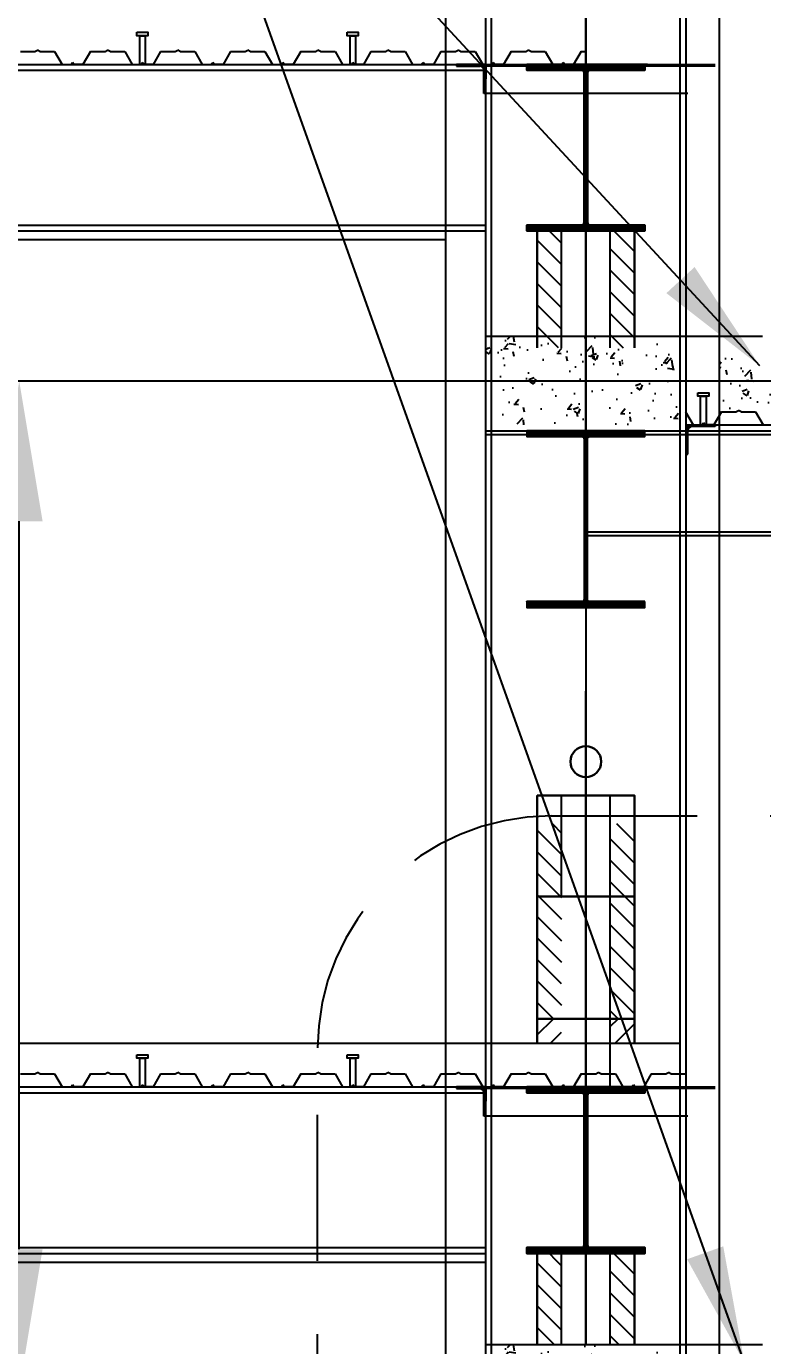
# Model space of a CAD drawing. Header units: millimetres. Extents: x 2148 to 2681, y 758 to 986.
# Drawn here: x 2233.098 to 2234.358, y 787.884 to 790.142 of the extents above; entities that cross this region are included whole.
import ezdxf

# ---------------------------------------------------------------- set-up
doc = ezdxf.new("R2010")
doc.units = ezdxf.units.MM
for name, pattern in [('$0$HIDDEN', [0.375, 0.25, -0.125]), ('CENTER2', [28.575, 19.05, -3.175, 3.175, -3.175]), ('PHANTOMX2', [5, 2.5, -0.5, 0.5, -0.5, 0.5, -0.5])]:
    doc.linetypes.add(name, pattern=pattern)
for name, color, linetype in [('0.2', 10, 'Continuous'), ('contrucion line05', 86, 'Continuous'), ('D', 1, 'Continuous'), ('grid', 241, 'PHANTOMX2'), ('HATCH', 8, 'Continuous'), ('Layer1', 5, 'Continuous'), ('S_GRID LINES', 252, 'Continuous')]:
    doc.layers.add(name, color=color, linetype=linetype)
doc.layers.add('0.3', color=160, linetype='Continuous', lineweight=30)
doc.styles.add('ARIALNW', font='ARIALN.TTF')
doc.dimstyles.new('DIM 200', dxfattribs={"dimtxt": 0.36, "dimasz": 0.35, "dimexe": 0.1, "dimexo": 0, "dimgap": 0.08, "dimtad": 1, "dimlfac": 2, "dimrnd": 0.005, "dimzin": 1, "dimdsep": 46, "dimtxsty": 'ARIALNW', "dimcen": 0.09, "dimclrd": 6, "dimclre": 6, "dimclrt": 13, "dimadec": 0, "dimazin": 0, "dimtfac": 1, "dimtofl": 0, "dimtmove": 2, "dimatfit": 3, "dimfxl": 1, "dimtolj": 1, "dimtzin": 0, "dimarcsym": 0})
pattern_1 = [(50, (202.00182, -747.14405), (0.0910923345, -0.0079695428), [0.009525, -0.104775]), (355, (202.00182, -747.14405), (-0.017621413, 0.0955283214), [0.00762, -0.08382]), (100.451, (202.00941, -747.144715), (0.0734712508, 0.087558344), [0.008095, -0.089045]), (46.1842, (202.00182, -747.11865), (0.1355395204, -0.021021164), [0.0142875, -0.1571625]), (96.6356, (202.01311, -747.1204), (0.118702117, 0.123712778), [0.0121425, -0.1335675]), (351.184, (202.00182, -747.11865), (0.118702303, 0.123712559), [0.01143, -0.12573]), (21, (202.01452, -747.125), (0.07580744, -0.0511327593), [0.009525, -0.104775]), (326, (202.01452, -747.125), (0.0309010142, 0.092093983), [0.00762, -0.08382]), (71.4514, (202.02084, -747.12926), (0.1067082454, 0.040961429), [0.008095, -0.089045]), (37.5, (202.00182, -747.14405), (0.00154430163, 0.04227751944), [0, -0.082804, 0, -0.08509, 0, -0.0841375]), (7.5, (202.00182, -747.14405), (0.03340983126, 0.0500902874), [0, -0.048514, 0, -0.080899, 0, -0.0320675]), (327.5, (201.973498, -747.14405), (0.0677952976, -0.002864372), [0, -0.03175, 0, -0.09906, 0, -0.131445]), (317.5, (201.9608, -747.14405), (0.0740645907, 0.0127132455), [0, -0.041275, 0, -0.065786, 0, -0.093345])]

# ---------------------------------------------------------------- blocks, each defined once
blk = doc.blocks.new('*D2244')
at = {"layer": 'D', "color": 6, "lineweight": -2, "transparency": 16777216}
for p, q in [((2235.1103, 789.5351), (2232.9857, 789.5351)), ((2233.0857, 788.0492), (2233.0857, 789.2951)), ((2235.1103, 787.8092), (2232.9857, 787.8092))]:
    blk.add_line(p, q, dxfattribs=at)
at = {"layer": 'D', "color": 6, "transparency": 16777216}
for points in [[(2233.0457, 789.2951), (2233.1257, 789.2951), (2233.0857, 789.5351)], [(2233.0457, 788.0492), (2233.1257, 788.0492), (2233.0857, 787.8092)]]:
    blk.add_solid(points, dxfattribs=at)
at = {"layer": 'Defpoints', "color": 0, "transparency": 16777216}
for p in [(2233.0857, 789.5351), (2235.1103, 789.5351, 0), (2235.1103, 787.8092, 0)]:
    blk.add_point(p, dxfattribs=at)
at = {"layer": 'D', "color": 13, "transparency": 16777216, "insert": (2232.8218, 788.8099), "char_height": 0.28, "attachment_point": 5, "rotation": 90, "style": 'ARIALNW'}
blk.add_mtext('\\A1;3.45', dxfattribs=at)

msp = doc.modelspace()

# ---------------------------------------------------------------- hatches: boundary and pattern name
at = {"layer": 'contrucion line05', "ltscale": 0.5}
h = msp.add_hatch(dxfattribs=at)
h.set_pattern_fill('ANSI31', color=256, scale=0.208333, style=0)
h.set_pattern_definition([(315, (2195.799888, 787.842262), (-0.018414239, -0.018414239), [])])
h.paths.add_polyline_path([(2234.097402, 789.5920774), (2234.1390687, 789.5920774), (2234.1390687, 789.8021405), (2234.097402, 789.8021405)])
h.paths.add_polyline_path([(2233.972402, 789.5920774), (2234.0140687, 789.5920774), (2234.0140687, 789.8021405), (2233.972402, 789.8021405)])
h = msp.add_hatch(dxfattribs=at)
h.set_pattern_fill('ANSI31', color=256, scale=0.208333, style=0)
h.set_pattern_definition([(315, (2195.799888, 786.758929), (-0.018414239, -0.018414239), [])])
h.paths.add_polyline_path([(2234.0140687, 788.4438071), (2233.972402, 788.4438071), (2233.972402, 788.7771405), (2234.0140687, 788.7771405)])
h.paths.add_polyline_path([(2234.1390687, 788.4438071), (2234.097402, 788.4438071), (2234.097402, 788.7771405), (2234.1390687, 788.7771405)])
h = msp.add_hatch(dxfattribs=at)
h.set_pattern_fill('ANSI31', color=256, scale=0.208333, style=0)
h.set_pattern_definition([(45, (2195.799888, 790.128686), (-0.018414239, 0.018414239), [])])
h.paths.add_polyline_path([(2234.097402, 788.4021405), (2234.1390687, 788.4021405), (2234.1390687, 788.4438071), (2234.097402, 788.4438071)])
h.paths.add_polyline_path([(2233.972402, 788.4021405), (2234.0140687, 788.4021405), (2234.0140687, 788.4438071), (2233.972402, 788.4438071)])
h = msp.add_hatch(dxfattribs=at)
h.set_pattern_fill('ANSI31', color=256, scale=0.208333, style=0)
h.set_pattern_definition([(315, (2195.799888, 786.092262), (-0.018414239, -0.018414239), [])])
h.paths.add_polyline_path([(2234.097402, 787.8858163), (2234.1390687, 787.8858163), (2234.1390687, 788.0521405), (2234.097402, 788.0521405)])
h.paths.add_polyline_path([(2233.972402, 787.8858163), (2234.0140687, 787.8858163), (2234.0140687, 788.0521405), (2233.972402, 788.0521405)])
at = {"layer": 'D'}
h = msp.add_hatch(dxfattribs=at)
h.set_pattern_fill('AR-CONC', color=256, scale=0.0005, style=0)
h.set_pattern_definition(pattern_1)
h.paths.add_polyline_path([(2234.2172252, 789.4600742), (2234.2172252, 789.6116564), (2233.8942455, 789.6116564), (2233.8942455, 789.4600742)])
h.paths.add_polyline_path([(2233.8842455, 789.4500742), (2233.8942455, 789.4500742), (2233.8942455, 789.4600742), (2233.8942455, 789.6116564), (2233.8842455, 789.6116564)])
h = msp.add_hatch(dxfattribs=at)
h.set_pattern_fill('AR-CONC', color=256, scale=0.0005, style=0)
h.set_pattern_definition(pattern_1)
h.paths.add_polyline_path([(2235.447265, 789.5150489), (2235.4662718, 789.5150489), (2235.4662718, 789.5089958), (2235.4616749, 789.5089958), (2235.4616749, 789.4600742), (2235.4749042, 789.4600742), (2235.4877647, 789.4822456), (2235.5127647, 789.4822456), (2235.5170781, 789.4845942), (2235.5213914, 789.4822456), (2235.5463914, 789.4822456), (2235.5592519, 789.4600742), (2235.5741099, 789.4600742), (2235.5770815, 789.4633522), (2235.5800531, 789.4600742), (2235.5949111, 789.4600742), (2235.6077716, 789.4822456), (2235.6327716, 789.4822456), (2235.637085, 789.4845942), (2235.6413983, 789.4822456), (2235.6663983, 789.4822456), (2235.6792588, 789.4600742), (2235.6941168, 789.4600742), (2235.6970884, 789.4633522), (2235.70006, 789.4600742), (2235.714918, 789.4600742), (2235.7277785, 789.4822456), (2235.7293163, 789.4822456), (2235.7293163, 789.5350742), (2234.345298, 789.5350742, 0.209109325), (2234.2843997, 789.6087074), (2234.2843997, 789.4765636), (2234.2876955, 789.4822456), (2234.3126955, 789.4822456), (2234.3170089, 789.4845942), (2234.3213222, 789.4822456), (2234.3463222, 789.4822456), (2234.3591827, 789.4600742), (2234.3740407, 789.4600742), (2234.3770123, 789.4633522), (2234.3799839, 789.4600742), (2234.3948419, 789.4600742), (2234.4077024, 789.4822456), (2234.4327024, 789.4822456), (2234.4370158, 789.4845942), (2234.4413292, 789.4822456), (2234.4663292, 789.4822456), (2234.4791897, 789.4600742), (2234.4940477, 789.4600742), (2234.4970193, 789.4633522), (2234.4999909, 789.4600742), (2234.5148489, 789.4600742), (2234.5277094, 789.4822456), (2234.5527094, 789.4822456), (2234.5570227, 789.4845942), (2234.5613361, 789.4822456), (2234.5863361, 789.4822456), (2234.5991966, 789.4600742), (2234.6121883, 789.4600742), (2234.6121883, 789.5089958), (2234.6072165, 789.5089958), (2234.6072165, 789.5150489), (2234.6262234, 789.5150489), (2234.6262234, 789.5089958), (2234.6216264, 789.5089958), (2234.6216264, 789.4600742), (2234.6348558, 789.4600742), (2234.6477163, 789.4822456), (2234.6727163, 789.4822456), (2234.6770296, 789.4845942), (2234.681343, 789.4822456), (2234.706343, 789.4822456), (2234.7192035, 789.4600742), (2234.7340615, 789.4600742), (2234.7370331, 789.4633522), (2234.7400047, 789.4600742), (2234.7548627, 789.4600742), (2234.7677232, 789.4822456), (2234.7927232, 789.4822456), (2234.7970366, 789.4845942), (2234.8013499, 789.4822456), (2234.8263499, 789.4822456), (2234.8392104, 789.4600742), (2234.8540684, 789.4600742), (2234.85704, 789.4633522), (2234.8600116, 789.4600742), (2234.8748696, 789.4600742), (2234.8877301, 789.4822456), (2234.9127301, 789.4822456), (2234.9170435, 789.4845942), (2234.9213568, 789.4822456), (2234.9463568, 789.4822456), (2234.9592173, 789.4600742), (2234.972209, 789.4600742), (2234.972209, 789.5089958), (2234.9672373, 789.5089958), (2234.9672373, 789.5150489), (2234.9862441, 789.5150489), (2234.9862441, 789.5089958), (2234.9816472, 789.5089958), (2234.9816472, 789.4600742), (2234.9948765, 789.4600742), (2235.007737, 789.4822456), (2235.032737, 789.4822456), (2235.0370504, 789.4845942), (2235.0413637, 789.4822456), (2235.0663637, 789.4822456), (2235.0792242, 789.4600742), (2235.0940822, 789.4600742), (2235.0970538, 789.4633522), (2235.1000254, 789.4600742), (2235.1148834, 789.4600742), (2235.1277439, 789.4822456), (2235.1527439, 789.4822456), (2235.1570573, 789.4845942), (2235.1613707, 789.4822456), (2235.1863707, 789.4822456), (2235.1992312, 789.4600742), (2235.2140892, 789.4600742), (2235.2170608, 789.4633522), (2235.2200324, 789.4600742), (2235.2348904, 789.4600742), (2235.2477509, 789.4822456), (2235.2727509, 789.4822456), (2235.2770642, 789.4845942), (2235.2813776, 789.4822456), (2235.3063776, 789.4822456), (2235.3192381, 789.4600742), (2235.3340961, 789.4600742), (2235.3370677, 789.4633522), (2235.3400393, 789.4600742), (2235.3548973, 789.4600742), (2235.3677578, 789.4822456), (2235.3927578, 789.4822456), (2235.3970711, 789.4845942), (2235.4013845, 789.4822456), (2235.4263845, 789.4822456), (2235.439245, 789.4600742), (2235.4522367, 789.4600742), (2235.4522367, 789.5089958), (2235.447265, 789.5089958)])
h = msp.add_hatch(dxfattribs=at)
h.set_pattern_fill('AR-CONC', color=256, scale=0.0005, style=0)
h.set_pattern_definition([(50, (202.00182, -748.86989), (0.0910923345, -0.0079695428), [0.009525, -0.104775]), (355, (202.00182, -748.86989), (-0.017621413, 0.0955283214), [0.00762, -0.08382]), (100.451, (202.00941, -748.870555), (0.0734712508, 0.087558344), [0.008095, -0.089045]), (46.1842, (202.00182, -748.84449), (0.1355395204, -0.021021164), [0.0142875, -0.1571625]), (96.6356, (202.01311, -748.84624), (0.118702117, 0.123712778), [0.0121425, -0.1335675]), (351.184, (202.00182, -748.84449), (0.118702303, 0.123712559), [0.01143, -0.12573]), (21, (202.01452, -748.85084), (0.07580744, -0.0511327593), [0.009525, -0.104775]), (326, (202.01452, -748.85084), (0.0309010142, 0.092093983), [0.00762, -0.08382]), (71.4514, (202.02084, -748.8551), (0.1067082454, 0.040961429), [0.008095, -0.089045]), (37.5, (202.00182, -748.86989), (0.00154430163, 0.04227751944), [0, -0.082804, 0, -0.08509, 0, -0.0841375]), (7.5, (202.00182, -748.86989), (0.03340983126, 0.0500902874), [0, -0.048514, 0, -0.080899, 0, -0.0320675]), (327.5, (201.973498, -748.86989), (0.0677952976, -0.002864372), [0, -0.03175, 0, -0.09906, 0, -0.131445]), (317.5, (201.9608, -748.86989), (0.0740645907, 0.0127132455), [0, -0.041275, 0, -0.065786, 0, -0.093345])])
h.paths.add_polyline_path([(2234.2172252, 787.7342341), (2234.2172252, 787.8858163), (2233.8942455, 787.8858163), (2233.8942455, 787.7342341)])
h.paths.add_polyline_path([(2233.8842455, 787.7242341), (2233.8942455, 787.7242341), (2233.8942455, 787.7342341), (2233.8942455, 787.8858163), (2233.8842455, 787.8858163)])
at = {"layer": 'HATCH', "ltscale": 0.5}
h = msp.add_hatch(dxfattribs=at)
h.set_pattern_fill('ANSI31', color=256, scale=0.01, style=0)
h.set_pattern_definition([(45, (81985.3230328, 3538.630747), (-0.000883883476483, 0.000883883476483), [])])
h.paths.add_polyline_path([(2233.8811009, 790.0677272, 0.318843234), (2233.8748069, 790.0741405), (2233.8842368, 790.0741405), (2233.8841009, 790.0271407), (2233.8811009, 790.0271407)])
h.paths.add_polyline_path([(2233.8342333, 790.0771405), (2233.8342333, 790.0741405), (2233.8842368, 790.0741405), (2233.8842455, 790.0771405)])
h = msp.add_hatch(dxfattribs=at)
h.set_pattern_fill('ANSI31', color=256, scale=0.01, style=0)
h.set_pattern_definition([(45, (81976.3227214, 3538.630747), (-0.000883883476483, 0.000883883476483), [])])
edge = h.paths.add_edge_path()
edge.add_line((2234.1569192, 789.8021405), (2234.0626117, 789.8021405))
edge.add_arc((2234.0626117, 789.8060402), 0.0038997, 174.0972671, 270, ccw=False)
edge.add_line((2234.0587327, 789.8064413), (2234.0587327, 790.0628398))
edge.add_arc((2234.0626117, 790.0632408), 0.0038997, 89.6345547, 185.9027329, ccw=False)
edge.add_line((2234.0626366, 790.0671405), (2234.1569192, 790.0671405))
edge.add_line((2234.1569192, 790.0671405), (2234.1569192, 790.0771405))
edge.add_line((2234.1569192, 790.0771405), (2233.9548161, 790.0771405))
edge.add_line((2233.9548161, 790.0771405), (2233.9548161, 790.0671405))
edge.add_line((2233.9548161, 790.0671405), (2234.0488244, 790.0671405))
edge.add_arc((2234.0488492, 790.0632408), 0.0038997, -4.2920933, 90.3654453, ccw=False)
edge.add_line((2234.052738, 790.062949), (2234.052738, 789.8063321))
edge.add_arc((2234.0488492, 789.8060402), 0.0038997, -90, 4.2920933, ccw=False)
edge.add_line((2234.0488492, 789.8021405), (2233.9548161, 789.8021405))
edge.add_line((2233.9548161, 789.8021405), (2233.9548161, 789.7921405))
edge.add_line((2233.9548161, 789.7921405), (2234.1569192, 789.7921405))
edge.add_line((2234.1569192, 789.7921405), (2234.1569192, 789.8021405))
h = msp.add_hatch(dxfattribs=at)
h.set_pattern_fill('ANSI31', color=256, scale=0.01, style=0)
h.set_pattern_definition([(135, (-77517.211562, 3538.0136807), (0.000883883476483, 0.000883883476483), [])])
h.paths.add_polyline_path([(2234.2303698, 789.4506609, -0.318843234), (2234.2366638, 789.4570742), (2234.2272339, 789.4570742), (2234.2273698, 789.4100744), (2234.2303698, 789.4100744)])
h.paths.add_polyline_path([(2234.2772374, 789.4600742), (2234.2772374, 789.4570742), (2234.2272339, 789.4570742), (2234.2272252, 789.4600742)])
h = msp.add_hatch(dxfattribs=at)
h.set_pattern_fill('ANSI31', color=256, scale=0.01, style=0)
h.set_pattern_definition([(45, (81976.3225891, 3538.0036807), (-0.000883883476483, 0.000883883476483), [])])
edge = h.paths.add_edge_path()
edge.add_line((2234.1567869, 789.1576341), (2234.0624794, 789.1576341))
edge.add_arc((2234.0624794, 789.1615338), 0.0038997, 174.0972671, 270, ccw=False)
edge.add_line((2234.0586004, 789.1619349), (2234.0586004, 789.4357735))
edge.add_arc((2234.0624794, 789.4361746), 0.0038997, 89.6345547, 185.9027329, ccw=False)
edge.add_line((2234.0625043, 789.4400742), (2234.1567869, 789.4400742))
edge.add_line((2234.1567869, 789.4400742), (2234.1567869, 789.4500742))
edge.add_line((2234.1567869, 789.4500742), (2233.9546838, 789.4500742))
edge.add_line((2233.9546838, 789.4500742), (2233.9546838, 789.4400742))
edge.add_line((2233.9546838, 789.4400742), (2234.0486921, 789.4400742))
edge.add_arc((2234.048717, 789.4361746), 0.0038997, -4.2920933, 90.3654453, ccw=False)
edge.add_line((2234.0526058, 789.4358827), (2234.0526058, 789.1618257))
edge.add_arc((2234.048717, 789.1615338), 0.0038997, -90, 4.2920933, ccw=False)
edge.add_line((2234.048717, 789.1576341), (2233.9546838, 789.1576341))
edge.add_line((2233.9546838, 789.1576341), (2233.9546838, 789.1476341))
edge.add_line((2233.9546838, 789.1476341), (2234.1567869, 789.1476341))
edge.add_line((2234.1567869, 789.1476341), (2234.1567869, 789.1576341))
h = msp.add_hatch(dxfattribs=at)
h.set_pattern_fill('ANSI31', color=256, scale=0.01, style=0)
h.set_pattern_definition([(45, (81985.3230328, 3536.880747), (-0.000883883476483, 0.000883883476483), [])])
h.paths.add_polyline_path([(2233.8811009, 788.3177272, 0.318843234), (2233.8748069, 788.3241405), (2233.8842368, 788.3241405), (2233.8841009, 788.2771407), (2233.8811009, 788.2771407)])
h.paths.add_polyline_path([(2233.8342333, 788.3271405), (2233.8342333, 788.3241405), (2233.8842368, 788.3241405), (2233.8842455, 788.3271405)])
h = msp.add_hatch(dxfattribs=at)
h.set_pattern_fill('ANSI31', color=256, scale=0.01, style=0)
h.set_pattern_definition([(45, (81976.3227214, 3536.880747), (-0.000883883476483, 0.000883883476483), [])])
edge = h.paths.add_edge_path()
edge.add_line((2234.1569192, 788.0521405), (2234.0626117, 788.0521405))
edge.add_arc((2234.0626117, 788.0560402), 0.0038997, 174.0972671, 270, ccw=False)
edge.add_line((2234.0587327, 788.0564413), (2234.0587327, 788.3128398))
edge.add_arc((2234.0626117, 788.3132408), 0.0038997, 89.6345547, 185.9027329, ccw=False)
edge.add_line((2234.0626366, 788.3171405), (2234.1569192, 788.3171405))
edge.add_line((2234.1569192, 788.3171405), (2234.1569192, 788.3271405))
edge.add_line((2234.1569192, 788.3271405), (2233.9548161, 788.3271405))
edge.add_line((2233.9548161, 788.3271405), (2233.9548161, 788.3171405))
edge.add_line((2233.9548161, 788.3171405), (2234.0488244, 788.3171405))
edge.add_arc((2234.0488492, 788.3132408), 0.0038997, -4.2920933, 90.3654453, ccw=False)
edge.add_line((2234.052738, 788.312949), (2234.052738, 788.0563321))
edge.add_arc((2234.0488492, 788.0560402), 0.0038997, -90, 4.2920933, ccw=False)
edge.add_line((2234.0488492, 788.0521405), (2233.9548161, 788.0521405))
edge.add_line((2233.9548161, 788.0521405), (2233.9548161, 788.0421405))
edge.add_line((2233.9548161, 788.0421405), (2234.1569192, 788.0421405))
edge.add_line((2234.1569192, 788.0421405), (2234.1569192, 788.0521405))

# ---------------------------------------------------------------- linework, layer by layer
at = {"layer": '0.2', "ltscale": 0.5}
for p, q in [((2234.0140687, 789.5920774, 0.0000001), (2234.0140687, 789.8021405, 0.0000001)), ((2234.097402, 789.5920774, 0.0000001), (2234.097402, 789.8021405, 0.0000001)), ((2234.0140687, 788.6528276, 0.0000001), (2234.0140687, 788.8257125, 0.0000001)), ((2234.097402, 788.7771405, 0), (2234.097402, 788.8257125, 0)), ((2234.097402, 788.6528276, 0.0000001), (2234.097402, 788.8257125, 0.0000001)), ((2234.097402, 788.3271405, 0), (2234.097402, 788.7771405, 0)), ((2234.097402, 788.4021405, 0.0000001), (2234.097402, 788.6528276, 0.0000001)), ((2234.0140687, 787.8858163, 0.0000001), (2234.0140687, 788.0521405, 0.0000001)), ((2234.097402, 787.8858163, 0.0000001), (2234.097402, 788.0521405, 0.0000001))]:
    msp.add_line(p, q, dxfattribs=at)
at = {"layer": '0.3', "ltscale": 0.5, "elevation": 0.0000001}
for points in [[(2234.052738, 789.8604738), (2234.0587327, 789.8604738)], [(2234.052738, 789.8604738), (2234.0587327, 789.8604738)], [(2233.972402, 789.5920774), (2233.972402, 789.8021405)], [(2234.1390687, 789.8021405), (2234.1390687, 789.5920774)], [(2234.0526058, 789.2133862), (2234.0586004, 789.2133862)], [(2234.0526058, 789.2133862), (2234.0586004, 789.2133862)], [(2234.1390687, 788.4021405), (2234.1390687, 788.4438071), (2233.972402, 788.4438071), (2233.972402, 788.4021405)], [(2234.0587327, 788.1938071), (2234.052738, 788.1938071)], [(2233.972402, 787.8858163), (2233.972402, 788.0521405)], [(2234.1390687, 788.0521405), (2234.1390687, 787.8858163)]]:
    msp.add_lwpolyline(points, dxfattribs=at)
for points in [[(2233.972402, 788.6528276), (2234.1390687, 788.6528276), (2234.1390687, 788.8257125), (2233.972402, 788.8257125)], [(2233.972402, 788.6528276), (2234.1390687, 788.6528276), (2234.1390687, 788.4438071), (2233.972402, 788.4438071)]]:
    msp.add_lwpolyline(points, close=True, dxfattribs=at)
at = {"layer": '0.3', "ltscale": 0.5}
msp.add_circle((2234.0557354, 788.8837441, 0), 0.0264094, dxfattribs=at)
at = {"layer": 'D', "color": 3, "ltscale": 0.5}
for p, q in [((2233.8842455, 785.4021405, 0.0000001), (2233.8842455, 791.8271402, 0.0000001)), ((2233.8942455, 785.4021405, 0.0000001), (2233.8942455, 791.8271402, 0.0000001)), ((2234.2172252, 785.4021405, 0.0000001), (2234.2172252, 791.8271402, 0.0000001)), ((2234.2272252, 785.4021405, 0.0000001), (2234.2272252, 791.8271402, 0.0000001)), ((2234.2272252, 789.4600742, 0), (2238.3842455, 789.4600742, 0)), ((2233.8842455, 789.4500742, 0), (2235.5537051, 789.4500742, 0))]:
    msp.add_line(p, q, dxfattribs=at)
at = {"layer": 'D', "ltscale": 0.5}
for p, q in [((2229.7275366, 790.0771405, 0.0000001), (2233.8845568, 790.0771405, 0.0000001)), ((2229.7275366, 790.0671405, 0.0000001), (2233.8845568, 790.0671405, 0.0000001)), ((2233.8342333, 790.0771405, 0.0000001), (2233.8342333, 790.0741405, 0.0000001)), ((2233.9548161, 790.0741405, 0.0000001), (2233.8342333, 790.0741405, 0.0000001)), ((2233.8811009, 790.0271407, 0), (2233.8811009, 790.0677272, 0)), ((2234.2772374, 790.0741405, 0.0000001), (2234.1569192, 790.0741405, 0.0000001)), ((2234.052738, 790.0271407, 0), (2233.8811009, 790.0271407, 0)), ((2234.2303698, 790.0271407, 0), (2234.0587327, 790.0271407, 0)), ((2229.7275366, 789.8021405, 0.0000001), (2233.8845568, 789.8021405, 0.0000001)), ((2229.7275366, 789.7921405, 0.0000001), (2233.8845568, 789.7921405, 0.0000001)), ((2234.3583101, 789.6116564, 0), (2233.8842455, 789.6116564, 0.0000001)), ((2229.7275366, 788.4021405, 0.0000001), (2234.2172252, 788.4021405, 0.0000001)), ((2229.7275366, 788.3271405, 0.0000001), (2233.8845568, 788.3271405, 0.0000001)), ((2229.7275366, 788.3171405, 0.0000001), (2233.8845568, 788.3171405, 0.0000001)), ((2233.8342333, 788.3271405, 0.0000001), (2233.8342333, 788.3241405, 0.0000001)), ((2233.9548161, 788.3241405, 0.0000001), (2233.8342333, 788.3241405, 0.0000001)), ((2233.8811009, 788.2771407, 0), (2233.8811009, 788.3177272, 0)), ((2234.2772374, 788.3241405, 0.0000001), (2234.1569192, 788.3241405, 0.0000001)), ((2234.052738, 788.2771407, 0), (2233.8811009, 788.2771407, 0)), ((2234.2303698, 788.2771407, 0), (2234.0587327, 788.2771407, 0)), ((2229.7275366, 788.0521405, 0.0000001), (2233.8845568, 788.0521405, 0.0000001)), ((2229.7275366, 788.0421405, 0.0000001), (2233.8845568, 788.0421405, 0.0000001)), ((2234.3583101, 787.8858163, 0), (2233.8842455, 787.8858163, 0.0000001))]:
    msp.add_line(p, q, dxfattribs=at)
at = {"layer": 'D', "color": 2}
for p, q in [((2234.0557354, 789.7921405, 0.0000001), (2234.0557354, 789.4304952, 0.0000001)), ((2234.0557354, 789.1476341, 0.0000001), (2234.0557354, 788.3271405, 0.0000001)), ((2234.0557354, 788.0421405, 0.0000001), (2234.0557354, 787.8858163, 0.0000001))]:
    msp.add_line(p, q, dxfattribs=at)
at = {"layer": 'D'}
for p, q in [((2233.8842455, 789.4439015, 0), (2235.5537051, 789.4439015, 0)), ((2234.0586004, 789.2772589, 0), (2238.552608, 789.2772589, 0.0000001)), ((2234.0586004, 789.2710862, 0), (2238.552608, 789.2710862, 0.0000001))]:
    msp.add_line(p, q, dxfattribs=at)
at = {"layer": 'D', "color": 3, "ltscale": 0.5}
for points, elevation in [([(2234.0488741, 790.0671405), (2233.9548161, 790.0671405), (2233.9548161, 790.0771405), (2234.1569192, 790.0771405), (2234.1569192, 790.0671405), (2234.0625869, 790.0671405)], 0.0000001), ([(2234.052738, 789.8057483), (2234.052738, 790.0635327)], 0.0000001), ([(2234.0587327, 790.0636419), (2234.0587327, 789.8056392)], 0.0000001), ([(2234.0626117, 789.8021405), (2234.1569192, 789.8021405), (2234.1569192, 789.7921405), (2233.9548161, 789.7921405), (2233.9548161, 789.8021405), (2234.0488492, 789.8021405)], 0), ([(2234.0488741, 788.3171405), (2233.9548161, 788.3171405), (2233.9548161, 788.3271405), (2234.1569192, 788.3271405), (2234.1569192, 788.3171405), (2234.0625869, 788.3171405)], 0.0000001), ([(2234.052738, 788.0557483), (2234.052738, 788.3135327)], 0.0000001), ([(2234.0587327, 788.3136419), (2234.0587327, 788.0556392)], 0.0000001), ([(2234.0626117, 788.0521405), (2234.1569192, 788.0521405), (2234.1569192, 788.0421405), (2233.9548161, 788.0421405), (2233.9548161, 788.0521405), (2234.0488492, 788.0521405)], 0)]:
    msp.add_lwpolyline(points, dxfattribs=dict(at, elevation=elevation))
at = {"layer": 'D', "color": 3, "ltscale": 0.5, "elevation": 0}
for points in [[(2234.1569192, 789.8021405), (2234.0626117, 789.8021405, -0.444720244), (2234.0587327, 789.8064413), (2234.0587327, 790.0628398, -0.446631522), (2234.0626366, 790.0671405), (2234.1569192, 790.0671405), (2234.1569192, 790.0771405), (2233.9548161, 790.0771405), (2233.9548161, 790.0671405), (2234.0488244, 790.0671405, -0.438228127), (2234.052738, 790.062949), (2234.052738, 789.8063321, -0.436328672), (2234.0488492, 789.8021405), (2233.9548161, 789.8021405), (2233.9548161, 789.7921405), (2234.1569192, 789.7921405)], [(2234.1567869, 789.1576341), (2234.0624794, 789.1576341, -0.444720244), (2234.0586004, 789.1619349), (2234.0586004, 789.4357735, -0.446631522), (2234.0625043, 789.4400742), (2234.1567869, 789.4400742), (2234.1567869, 789.4500742), (2233.9546838, 789.4500742), (2233.9546838, 789.4400742), (2234.0486921, 789.4400742, -0.438228127), (2234.0526058, 789.4358827), (2234.0526058, 789.1618257, -0.436328672), (2234.048717, 789.1576341), (2233.9546838, 789.1576341), (2233.9546838, 789.1476341), (2234.1567869, 789.1476341)], [(2234.1569192, 788.0521405), (2234.0626117, 788.0521405, -0.444720244), (2234.0587327, 788.0564413), (2234.0587327, 788.3128398, -0.446631522), (2234.0626366, 788.3171405), (2234.1569192, 788.3171405), (2234.1569192, 788.3271405), (2233.9548161, 788.3271405), (2233.9548161, 788.3171405), (2234.0488244, 788.3171405, -0.438228127), (2234.052738, 788.312949), (2234.052738, 788.0563321, -0.436328672), (2234.0488492, 788.0521405), (2233.9548161, 788.0521405), (2233.9548161, 788.0421405), (2234.1569192, 788.0421405)]]:
    msp.add_lwpolyline(points, format="xyb", close=True, dxfattribs=at)
at = {"layer": 'D', "ltscale": 0.5}
for centre in [(2233.8734365, 790.0665005, 0.0000001), (2233.8734365, 788.3165005, 0.0000001)]:
    msp.add_arc(centre, 0.0077619, 9.0929731, 79.8310934, dxfattribs=at)
at = {"layer": 'D', "color": 3, "ltscale": 0.5}
for centre, start, end in [((2234.0488492, 790.0632408, 0.0000001), 355.877061, 90.365456), ((2234.0626117, 790.0632408, 0.0000001), 89.634544, 184.122939), ((2234.0488492, 789.8060402, 0), 269.634544, 4.122939), ((2234.0626117, 789.8060402, 0), 175.877061, 270.365456), ((2234.0488492, 788.3132408, 0.0000001), 355.877061, 90.365456), ((2234.0626117, 788.3132408, 0.0000001), 89.634544, 184.122939), ((2234.0488492, 788.0560402, 0), 269.634544, 4.122939), ((2234.0626117, 788.0560402, 0), 175.877061, 270.365456)]:
    msp.add_arc(centre, 0.0038997, start, end, dxfattribs=at)
at = {"layer": 'grid', "ltscale": 0.7}
msp.add_line((2234.0557354, 795.1871116, 0.0000001), (2234.0557354, 790.0771405, 0.0000001), dxfattribs=at)
at = {"layer": 'HATCH', "linetype": 'ByBlock', "ltscale": 0.5}
for p, q in [((2233.815891, 785.4021405, 0.0000001), (2233.815891, 793.9083459, 0.0000001)), ((2234.2843997, 785.3902354, 0.0000001), (2234.2843997, 793.9083459, 0.0000001)), ((2229.7952683, 789.7771405, 0.0000001), (2233.8152683, 789.7771405, 0.0000001)), ((2229.7275366, 788.0271405, 0.0000001), (2233.8842455, 788.0271405, 0.0000001))]:
    msp.add_line(p, q, dxfattribs=at)
at = {"layer": 'HATCH', "ltscale": 0.5}
for p, q in [((2233.0876264, 790.0993118, 0), (2233.1126264, 790.0993118, 0)), ((2233.1126264, 790.0993118, 0), (2233.1169397, 790.1016605, -0.0000002)), ((2233.1212531, 790.0993118, 0), (2233.1169397, 790.1016605, -0.0000002)), ((2233.1212531, 790.0993118, 0), (2233.1462531, 790.0993118, 0)), ((2233.1462531, 790.0993118, 0), (2233.1591136, 790.0771405, 0.0000001)), ((2233.2076333, 790.0993118, 0), (2233.1947728, 790.0771405, 0.0000001)), ((2233.2076333, 790.0993118, 0), (2233.2326333, 790.0993118, 0)), ((2233.2326333, 790.0993118, 0), (2233.2369466, 790.1016605, -0.0000002)), ((2233.24126, 790.0993118, 0), (2233.2369466, 790.1016605, -0.0000002)), ((2233.24126, 790.0993118, 0), (2233.26626, 790.0993118, 0)), ((2233.26626, 790.0993118, 0), (2233.2791205, 790.0771405, 0.0000001)), ((2233.3276402, 790.0993118, 0), (2233.3147797, 790.0771405, 0.0000001)), ((2233.3276402, 790.0993118, 0), (2233.3526402, 790.0993118, 0)), ((2233.3526402, 790.0993118, 0), (2233.3569535, 790.1016605, -0.0000002)), ((2233.3612669, 790.0993118, 0), (2233.3569535, 790.1016605, -0.0000002)), ((2233.3612669, 790.0993118, 0), (2233.3862669, 790.0993118, 0)), ((2233.3862669, 790.0993118, 0), (2233.3991274, 790.0771405, 0.0000001)), ((2233.4476471, 790.0993118, 0), (2233.4347866, 790.0771405, 0.0000001)), ((2233.4476471, 790.0993118, 0), (2233.4726471, 790.0993118, 0)), ((2233.4726471, 790.0993118, 0), (2233.4769605, 790.1016605, -0.0000002)), ((2233.4812738, 790.0993118, 0), (2233.4769605, 790.1016605, -0.0000002)), ((2233.4812738, 790.0993118, 0), (2233.5062738, 790.0993118, 0)), ((2233.5062738, 790.0993118, 0), (2233.5191343, 790.0771405, 0.0000001)), ((2233.567654, 790.0993118, 0), (2233.5547935, 790.0771405, 0.0000001)), ((2233.567654, 790.0993118, 0), (2233.592654, 790.0993118, 0)), ((2233.592654, 790.0993118, 0), (2233.5969674, 790.1016605, -0.0000002)), ((2233.6012807, 790.0993118, 0), (2233.5969674, 790.1016605, -0.0000002)), ((2233.6012807, 790.0993118, 0), (2233.6262807, 790.0993118, 0)), ((2233.6262807, 790.0993118, 0), (2233.6391412, 790.0771405, 0.0000001)), ((2233.6876609, 790.0993118, 0), (2233.6748004, 790.0771405, 0.0000001)), ((2233.6876609, 790.0993118, 0), (2233.7126609, 790.0993118, 0)), ((2233.7126609, 790.0993118, 0), (2233.7169743, 790.1016605, -0.0000002)), ((2233.7212877, 790.0993118, 0), (2233.7169743, 790.1016605, -0.0000002)), ((2233.7212877, 790.0993118, 0), (2233.7462877, 790.0993118, 0)), ((2233.7462877, 790.0993118, 0), (2233.7591482, 790.0771405, 0.0000001)), ((2233.8076679, 790.0993118, 0), (2233.7948074, 790.0771405, 0.0000001)), ((2233.8076679, 790.0993118, 0), (2233.8326679, 790.0993118, 0)), ((2233.8326679, 790.0993118, 0), (2233.8369812, 790.1016605, -0.0000002)), ((2233.8412946, 790.0993118, 0), (2233.8369812, 790.1016605, -0.0000002)), ((2233.8412946, 790.0993118, 0), (2233.8662946, 790.0993118, 0)), ((2233.8662946, 790.0993118, 0), (2233.8791551, 790.0771405, 0.0000001)), ((2233.9276748, 790.0993118, 0), (2233.9148143, 790.0771405, 0.0000001)), ((2233.9276748, 790.0993118, 0), (2233.9526748, 790.0993118, 0)), ((2233.9526748, 790.0993118, 0), (2233.9569881, 790.1016605, -0.0000002)), ((2233.9613015, 790.0993118, 0), (2233.9569881, 790.1016605, -0.0000002)), ((2233.9613015, 790.0993118, 0), (2233.9863015, 790.0993118, 0)), ((2233.9863015, 790.0993118, 0), (2233.999162, 790.0771405, 0.0000001)), ((2234.0476817, 790.0993118, 0), (2234.0348212, 790.0771405, 0.0000001)), ((2234.0476817, 790.0993118, 0), (2234.0557354, 790.0993118, 0)), ((2233.1591136, 790.0771405, 0.0000001), (2233.1739716, 790.0771405, 0.0000001)), ((2233.1739716, 790.0771405, 0.0000001), (2233.1769432, 790.0804185, -0.0000002)), ((2233.1799148, 790.0771405, 0.0000001), (2233.1769432, 790.0804185, -0.0000002)), ((2233.1947728, 790.0771405, 0.0000001), (2233.1799148, 790.0771405, 0.0000001)), ((2233.2791205, 790.0771405, 0.0000001), (2233.2939785, 790.0771405, 0.0000001)), ((2233.2939785, 790.0771405, 0.0000001), (2233.2969501, 790.0804185, -0.0000002)), ((2233.2999217, 790.0771405, 0.0000001), (2233.2969501, 790.0804185, -0.0000002)), ((2233.3147797, 790.0771405, 0.0000001), (2233.2999217, 790.0771405, 0.0000001)), ((2233.3991274, 790.0771405, 0.0000001), (2233.4139854, 790.0771405, 0.0000001)), ((2233.4139854, 790.0771405, 0.0000001), (2233.416957, 790.0804185, -0.0000002)), ((2233.4199286, 790.0771405, 0.0000001), (2233.416957, 790.0804185, -0.0000002)), ((2233.4347866, 790.0771405, 0.0000001), (2233.4199286, 790.0771405, 0.0000001)), ((2233.5191343, 790.0771405, 0.0000001), (2233.5339923, 790.0771405, 0.0000001)), ((2233.5339923, 790.0771405, 0.0000001), (2233.5369639, 790.0804185, -0.0000002)), ((2233.5399355, 790.0771405, 0.0000001), (2233.5369639, 790.0804185, -0.0000002)), ((2233.5547935, 790.0771405, 0.0000001), (2233.5399355, 790.0771405, 0.0000001)), ((2233.6391412, 790.0771405, 0.0000001), (2233.6539992, 790.0771405, 0.0000001)), ((2233.6539992, 790.0771405, 0.0000001), (2233.6569708, 790.0804185, -0.0000002)), ((2233.6599424, 790.0771405, 0.0000001), (2233.6569708, 790.0804185, -0.0000002)), ((2233.6748004, 790.0771405, 0.0000001), (2233.6599424, 790.0771405, 0.0000001)), ((2233.7591482, 790.0771405, 0.0000001), (2233.7740062, 790.0771405, 0.0000001)), ((2233.7740062, 790.0771405, 0.0000001), (2233.7769778, 790.0804185, -0.0000002)), ((2233.7799494, 790.0771405, 0.0000001), (2233.7769778, 790.0804185, -0.0000002)), ((2233.7948074, 790.0771405, 0.0000001), (2233.7799494, 790.0771405, 0.0000001)), ((2233.8342333, 790.0771405, 0.0000001), (2234.2772374, 790.0771405, 0.0000001)), ((2233.8342333, 790.0741405, 0.0000001), (2233.8748069, 790.0741405, 0.0000001)), ((2233.8791551, 790.0771405, 0.0000001), (2233.8940131, 790.0771405, 0.0000001)), ((2233.8842455, 790.0771405, 0.0000001), (2233.8841009, 790.0271407, 0)), ((2233.8940131, 790.0771405, 0.0000001), (2233.8969847, 790.0804185, -0.0000002)), ((2233.8999563, 790.0771405, 0.0000001), (2233.8969847, 790.0804185, -0.0000002)), ((2233.9148143, 790.0771405, 0.0000001), (2233.8999563, 790.0771405, 0.0000001)), ((2233.9548161, 790.0671405, 0.0000001), (2234.0488741, 790.0671405, 0.0000001)), ((2234.161408, 790.0771405, 0.0000001), (2233.9593049, 790.0771405, 0.0000001)), ((2233.999162, 790.0771405, 0.0000001), (2234.01402, 790.0771405, 0.0000001)), ((2234.01402, 790.0771405, 0.0000001), (2234.0169916, 790.0804185, -0.0000002)), ((2234.0199632, 790.0771405, 0.0000001), (2234.0169916, 790.0804185, -0.0000002)), ((2234.0348212, 790.0771405, 0.0000001), (2234.0199632, 790.0771405, 0.0000001)), ((2234.0625869, 790.0671405, 0.0000001), (2234.1569192, 790.0671405, 0.0000001)), ((2234.1191689, 790.0771405, 0.0000001), (2234.1340269, 790.0771405, 0.0000001)), ((2234.1548281, 790.0771405, 0.0000001), (2234.1399701, 790.0771405, 0.0000001)), ((2233.8841009, 790.0271407, 0), (2233.8811009, 790.0271407, 0)), ((2233.9548161, 789.7921405, 0), (2234.1569192, 789.7921405, 0)), ((2234.2263153, 789.4822456, 0), (2234.2391758, 789.4600742, 0)), ((2234.2876955, 789.4822456, 0), (2234.274835, 789.4600742, 0)), ((2234.2876955, 789.4822456, 0), (2234.3126955, 789.4822456, 0)), ((2234.3126955, 789.4822456, 0), (2234.3170089, 789.4845942, -0.0000002)), ((2234.3213222, 789.4822456, 0), (2234.3170089, 789.4845942, -0.0000002)), ((2234.3213222, 789.4822456, 0), (2234.3463222, 789.4822456, 0)), ((2234.3463222, 789.4822456, 0), (2234.3591827, 789.4600742, 0)), ((2234.2272252, 789.4600742, 0), (2234.2273698, 789.4100744, 0)), ((2234.2389684, 789.4600742, 0), (2234.2538264, 789.4600742, 0)), ((2234.2391758, 789.4600742, 0), (2234.2540338, 789.4600742, 0)), ((2234.2540338, 789.4600742, 0), (2234.2570054, 789.4633522, -0.0000002)), ((2234.259977, 789.4600742, 0), (2234.2570054, 789.4633522, -0.0000002)), ((2234.2746276, 789.4600742, 0), (2234.2597696, 789.4600742, 0)), ((2234.274835, 789.4600742, 0), (2234.259977, 789.4600742, 0)), ((2234.2772374, 789.4600742, 0), (2234.2772374, 789.4570742, 0)), ((2234.2303698, 789.4100744, 0), (2234.2303698, 789.4506609, 0)), ((2234.2772374, 789.4570742, 0), (2234.2366638, 789.4570742, 0)), ((2234.2273698, 789.4100744, 0), (2234.2303698, 789.4100744, 0)), ((2233.1126264, 788.3493118, 0), (2233.1169397, 788.3516605, -0.0000002)), ((2233.1212531, 788.3493118, 0), (2233.1169397, 788.3516605, -0.0000002)), ((2233.2326333, 788.3493118, 0), (2233.2369466, 788.3516605, -0.0000002)), ((2233.24126, 788.3493118, 0), (2233.2369466, 788.3516605, -0.0000002)), ((2233.3526402, 788.3493118, 0), (2233.3569535, 788.3516605, -0.0000002)), ((2233.3612669, 788.3493118, 0), (2233.3569535, 788.3516605, -0.0000002)), ((2233.4726471, 788.3493118, 0), (2233.4769605, 788.3516605, -0.0000002)), ((2233.4812738, 788.3493118, 0), (2233.4769605, 788.3516605, -0.0000002)), ((2233.592654, 788.3493118, 0), (2233.5969674, 788.3516605, -0.0000002)), ((2233.6012807, 788.3493118, 0), (2233.5969674, 788.3516605, -0.0000002)), ((2233.7126609, 788.3493118, 0), (2233.7169743, 788.3516605, -0.0000002)), ((2233.7212877, 788.3493118, 0), (2233.7169743, 788.3516605, -0.0000002)), ((2233.8326679, 788.3493118, 0), (2233.8369812, 788.3516605, -0.0000002)), ((2233.8412946, 788.3493118, 0), (2233.8369812, 788.3516605, -0.0000002)), ((2233.9526748, 788.3493118, 0), (2233.9569881, 788.3516605, -0.0000002)), ((2233.9613015, 788.3493118, 0), (2233.9569881, 788.3516605, -0.0000002)), ((2234.0726817, 788.3493118, 0), (2234.076995, 788.3516605, -0.0000002)), ((2234.0813084, 788.3493118, 0), (2234.076995, 788.3516605, -0.0000002)), ((2234.1926886, 788.3493118, 0), (2234.197002, 788.3516605, -0.0000002)), ((2234.2013153, 788.3493118, 0), (2234.197002, 788.3516605, -0.0000002)), ((2233.0876264, 788.3493118, 0), (2233.1126264, 788.3493118, 0)), ((2233.1212531, 788.3493118, 0), (2233.1462531, 788.3493118, 0)), ((2233.1462531, 788.3493118, 0), (2233.1591136, 788.3271405, 0.0000001)), ((2233.1739716, 788.3271405, 0.0000001), (2233.1769432, 788.3304185, -0.0000002)), ((2233.1799148, 788.3271405, 0.0000001), (2233.1769432, 788.3304185, -0.0000002)), ((2233.2076333, 788.3493118, 0), (2233.1947728, 788.3271405, 0.0000001)), ((2233.2076333, 788.3493118, 0), (2233.2326333, 788.3493118, 0)), ((2233.24126, 788.3493118, 0), (2233.26626, 788.3493118, 0)), ((2233.26626, 788.3493118, 0), (2233.2791205, 788.3271405, 0.0000001)), ((2233.2939785, 788.3271405, 0.0000001), (2233.2969501, 788.3304185, -0.0000002)), ((2233.2999217, 788.3271405, 0.0000001), (2233.2969501, 788.3304185, -0.0000002)), ((2233.3276402, 788.3493118, 0), (2233.3147797, 788.3271405, 0.0000001)), ((2233.3276402, 788.3493118, 0), (2233.3526402, 788.3493118, 0)), ((2233.3612669, 788.3493118, 0), (2233.3862669, 788.3493118, 0)), ((2233.3862669, 788.3493118, 0), (2233.3991274, 788.3271405, 0.0000001)), ((2233.4139854, 788.3271405, 0.0000001), (2233.416957, 788.3304185, -0.0000002)), ((2233.4199286, 788.3271405, 0.0000001), (2233.416957, 788.3304185, -0.0000002)), ((2233.4476471, 788.3493118, 0), (2233.4347866, 788.3271405, 0.0000001)), ((2233.4476471, 788.3493118, 0), (2233.4726471, 788.3493118, 0)), ((2233.4812738, 788.3493118, 0), (2233.5062738, 788.3493118, 0)), ((2233.5062738, 788.3493118, 0), (2233.5191343, 788.3271405, 0.0000001)), ((2233.5339923, 788.3271405, 0.0000001), (2233.5369639, 788.3304185, -0.0000002)), ((2233.5399355, 788.3271405, 0.0000001), (2233.5369639, 788.3304185, -0.0000002)), ((2233.567654, 788.3493118, 0), (2233.5547935, 788.3271405, 0.0000001)), ((2233.567654, 788.3493118, 0), (2233.592654, 788.3493118, 0)), ((2233.6012807, 788.3493118, 0), (2233.6262807, 788.3493118, 0)), ((2233.6262807, 788.3493118, 0), (2233.6391412, 788.3271405, 0.0000001)), ((2233.6539992, 788.3271405, 0.0000001), (2233.6569708, 788.3304185, -0.0000002)), ((2233.6599424, 788.3271405, 0.0000001), (2233.6569708, 788.3304185, -0.0000002)), ((2233.6876609, 788.3493118, 0), (2233.6748004, 788.3271405, 0.0000001)), ((2233.6876609, 788.3493118, 0), (2233.7126609, 788.3493118, 0)), ((2233.7212877, 788.3493118, 0), (2233.7462877, 788.3493118, 0)), ((2233.7462877, 788.3493118, 0), (2233.7591482, 788.3271405, 0.0000001)), ((2233.7740062, 788.3271405, 0.0000001), (2233.7769778, 788.3304185, -0.0000002)), ((2233.7799494, 788.3271405, 0.0000001), (2233.7769778, 788.3304185, -0.0000002)), ((2233.8076679, 788.3493118, 0), (2233.7948074, 788.3271405, 0.0000001)), ((2233.8076679, 788.3493118, 0), (2233.8326679, 788.3493118, 0)), ((2233.8412946, 788.3493118, 0), (2233.8662946, 788.3493118, 0)), ((2233.8662946, 788.3493118, 0), (2233.8791551, 788.3271405, 0.0000001)), ((2233.8940131, 788.3271405, 0.0000001), (2233.8969847, 788.3304185, -0.0000002)), ((2233.8999563, 788.3271405, 0.0000001), (2233.8969847, 788.3304185, -0.0000002)), ((2233.9276748, 788.3493118, 0), (2233.9148143, 788.3271405, 0.0000001)), ((2233.9276748, 788.3493118, 0), (2233.9526748, 788.3493118, 0)), ((2233.9613015, 788.3493118, 0), (2233.9863015, 788.3493118, 0)), ((2233.9863015, 788.3493118, 0), (2233.999162, 788.3271405, 0.0000001)), ((2234.01402, 788.3271405, 0.0000001), (2234.0169916, 788.3304185, -0.0000002)), ((2234.0199632, 788.3271405, 0.0000001), (2234.0169916, 788.3304185, -0.0000002)), ((2234.0476817, 788.3493118, 0), (2234.0348212, 788.3271405, 0.0000001)), ((2234.0476817, 788.3493118, 0), (2234.0726817, 788.3493118, 0)), ((2234.0813084, 788.3493118, 0), (2234.1063084, 788.3493118, 0)), ((2234.1063084, 788.3493118, 0), (2234.1191689, 788.3271405, 0.0000001)), ((2234.1340269, 788.3271405, 0.0000001), (2234.1369985, 788.3304185, -0.0000002)), ((2234.1399701, 788.3271405, 0.0000001), (2234.1369985, 788.3304185, -0.0000002)), ((2234.1676886, 788.3493118, 0), (2234.1548281, 788.3271405, 0.0000001)), ((2234.1676886, 788.3493118, 0), (2234.1926886, 788.3493118, 0)), ((2234.2013153, 788.3493118, 0), (2234.2263153, 788.3493118, 0)), ((2233.1591136, 788.3271405, 0.0000001), (2233.1739716, 788.3271405, 0.0000001)), ((2233.1947728, 788.3271405, 0.0000001), (2233.1799148, 788.3271405, 0.0000001)), ((2233.2791205, 788.3271405, 0.0000001), (2233.2939785, 788.3271405, 0.0000001)), ((2233.3147797, 788.3271405, 0.0000001), (2233.2999217, 788.3271405, 0.0000001)), ((2233.3991274, 788.3271405, 0.0000001), (2233.4139854, 788.3271405, 0.0000001)), ((2233.4347866, 788.3271405, 0.0000001), (2233.4199286, 788.3271405, 0.0000001)), ((2233.5191343, 788.3271405, 0.0000001), (2233.5339923, 788.3271405, 0.0000001)), ((2233.5547935, 788.3271405, 0.0000001), (2233.5399355, 788.3271405, 0.0000001)), ((2233.6391412, 788.3271405, 0.0000001), (2233.6539992, 788.3271405, 0.0000001)), ((2233.6748004, 788.3271405, 0.0000001), (2233.6599424, 788.3271405, 0.0000001)), ((2233.7591482, 788.3271405, 0.0000001), (2233.7740062, 788.3271405, 0.0000001)), ((2233.7948074, 788.3271405, 0.0000001), (2233.7799494, 788.3271405, 0.0000001)), ((2233.8342333, 788.3271405, 0.0000001), (2234.2772374, 788.3271405, 0.0000001)), ((2233.8342333, 788.3241405, 0.0000001), (2233.8748069, 788.3241405, 0.0000001)), ((2233.8791551, 788.3271405, 0.0000001), (2233.8940131, 788.3271405, 0.0000001)), ((2233.8842455, 788.3271405, 0.0000001), (2233.8841009, 788.2771407, 0)), ((2233.9148143, 788.3271405, 0.0000001), (2233.8999563, 788.3271405, 0.0000001)), ((2233.9548161, 788.3171405, 0.0000001), (2234.0488741, 788.3171405, 0.0000001)), ((2234.161408, 788.3271405, 0.0000001), (2233.9593049, 788.3271405, 0.0000001)), ((2233.999162, 788.3271405, 0.0000001), (2234.01402, 788.3271405, 0.0000001)), ((2234.0348212, 788.3271405, 0.0000001), (2234.0199632, 788.3271405, 0.0000001)), ((2234.0625869, 788.3171405, 0.0000001), (2234.1569192, 788.3171405, 0.0000001)), ((2234.1191689, 788.3271405, 0.0000001), (2234.1340269, 788.3271405, 0.0000001)), ((2234.1548281, 788.3271405, 0.0000001), (2234.1399701, 788.3271405, 0.0000001)), ((2233.8841009, 788.2771407, 0), (2233.8811009, 788.2771407, 0)), ((2233.9548161, 788.0421405, 0), (2234.1569192, 788.0421405, 0))]:
    msp.add_line(p, q, dxfattribs=at)
at = {"layer": 'HATCH', "linetype": 'CENTER2', "ltscale": 0.05}
for p, q in [((2234.0557354, 788.0521405, 0.0000001), (2234.0557354, 789.1476341, 0.0000001)), ((2234.0557354, 787.8858163, 0.0000001), (2234.0557354, 788.0421405, 0.0000001))]:
    msp.add_line(p, q, dxfattribs=at)
at = {"layer": 'HATCH', "ltscale": 0.5, "elevation": 0}
for points in [[(2233.2871405, 790.1321152), (2233.3061473, 790.1321152), (2233.3061473, 790.126062), (2233.2871405, 790.126062)], [(2233.2921122, 790.126062), (2233.3015504, 790.126062), (2233.3015504, 790.0771405), (2233.2921122, 790.0771405)], [(2233.6471612, 790.1321152), (2233.666168, 790.1321152), (2233.666168, 790.126062), (2233.6471612, 790.126062)], [(2233.6521329, 790.126062), (2233.6615711, 790.126062), (2233.6615711, 790.0771405), (2233.6521329, 790.0771405)], [(2234.2471958, 789.5150489), (2234.2662026, 789.5150489), (2234.2662026, 789.5089958), (2234.2471958, 789.5089958)], [(2234.2521675, 789.5089958), (2234.2616057, 789.5089958), (2234.2616057, 789.4600742), (2234.2521675, 789.4600742)], [(2233.2871405, 788.3821152), (2233.3061473, 788.3821152), (2233.3061473, 788.376062), (2233.2871405, 788.376062)], [(2233.2921122, 788.376062), (2233.3015504, 788.376062), (2233.3015504, 788.3271405), (2233.2921122, 788.3271405)], [(2233.6471612, 788.3821152), (2233.666168, 788.3821152), (2233.666168, 788.376062), (2233.6471612, 788.376062)], [(2233.6521329, 788.376062), (2233.6615711, 788.376062), (2233.6615711, 788.3271405), (2233.6521329, 788.3271405)]]:
    msp.add_lwpolyline(points, close=True, dxfattribs=at)
at = {"layer": 'HATCH', "ltscale": 0.5}
for points, elevation in [([(2233.8842455, 790.0771405), (2233.8342333, 790.0771405)], 0.0000001), ([(2234.2272252, 789.4600742), (2234.2772374, 789.4600742)], 0), ([(2233.8842455, 788.3271405), (2233.8342333, 788.3271405)], 0.0000001)]:
    msp.add_lwpolyline(points, dxfattribs=dict(at, elevation=elevation))
msp.add_arc((2234.2380342, 789.4494342, 0), 0.0077619, 100.1689066, 170.9070269, dxfattribs=at)
at = {"layer": 'Layer1', "linetype": '$0$HIDDEN', "elevation": 0}
msp.add_lwpolyline([(2233.9962672, 788.7908043), (2238.5478068, 788.7908043, -0.414213562), (2238.9478068, 788.3908043), (2238.9478068, 787.6541816, -0.414213562), (2238.5478068, 787.2541816), (2233.9962672, 787.2541816, -0.414213562), (2233.5962672, 787.6541816), (2233.5962672, 788.3908043, -0.414213562)], format="xyb", close=True, dxfattribs=at)
at = {"layer": 'S_GRID LINES', "linetype": 'CENTER2', "ltscale": 0.2}
msp.add_line((2234.0557354, 789.4304952, 0.0000001), (2234.0557354, 795.1871116, 0.0000001), dxfattribs=at)

# ---------------------------------------------------------------- dimensions: what is measured, and where the dimension line sits
at = {"layer": 'D'}
dim = msp.add_linear_dim(base=(2233.0856935, 789.5350742, 0), p1=(2235.1103383, 787.8092341, 0), p2=(2235.1103383, 789.5350742, 0), angle=90, dimstyle='DIM 200', override={"dimtxt": 0.28, "dimasz": 0.24, "dimfxl": 0.03}, dxfattribs=at)
dim.commit()
dim.dimension.update_dxf_attribs({"geometry": '*D2244', "text_midpoint": (2232.821829, 788.8098991, 0), "dimtype": 160})

# ---------------------------------------------------------------- leaders
for points in [[(2234.3535599, 789.5611243, 0), (2233.3200821, 790.6781912, 0), (2233.1082852, 790.6781912, 0)], [(2234.3271538, 787.8548147, 0), (2233.3200821, 790.6781912, 0), (2233.1082852, 790.6781912, 0)]]:
    msp.add_leader(points, dimstyle='DIM 200', override={"dimasz": 0.2, "dimtad": 0, "dimfxl": 0.03}, dxfattribs=at)

doc.saveas('drawing.dxf')
